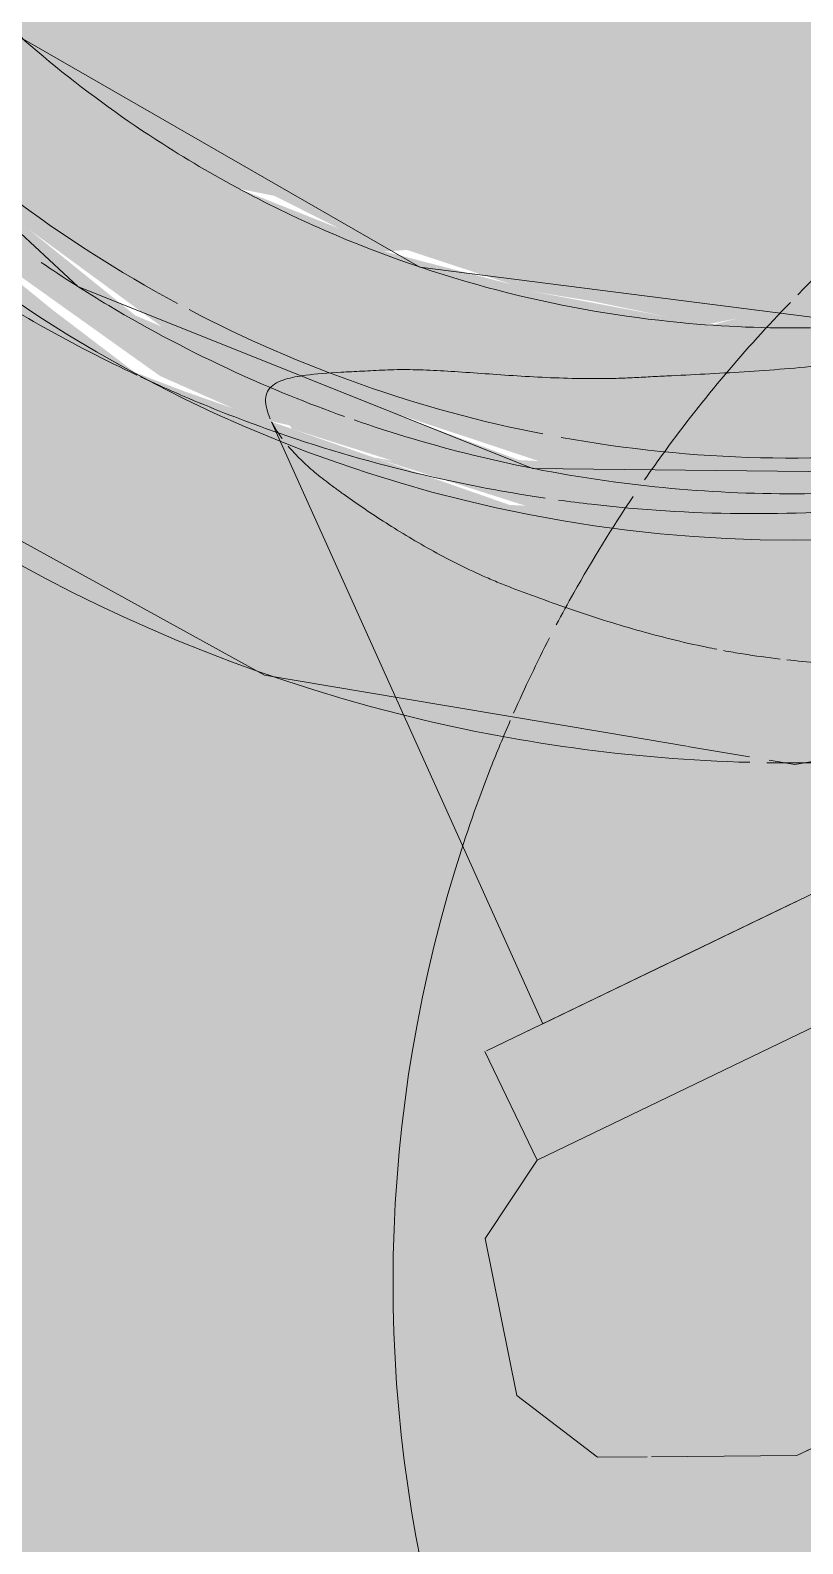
# Model space of a CAD drawing. Header units: metres. Extents: x 1.1 to 88.1, y -3.7 to 23.8.
# Drawn here: x 36.02516 to 36.04195, y 13.18844 to 13.22135 of the extents above; entities that cross this region are included whole.
import ezdxf

# ---------------------------------------------------------------- set-up
doc = ezdxf.new("R2010")
doc.units = ezdxf.units.M
doc.layers.add('1095_ARQ_BASE_dwg', color=7, linetype='Continuous', lineweight=5, true_color=0x767676)
doc.layers.add('A-FLOR', color=7, linetype='Continuous', lineweight=9, true_color=0x007f00)
doc.layers.add('LAYOUT-WC_COZINHA', color=7, linetype='Continuous', lineweight=5)
doc.layers.add('P-SANR-FIXT', color=7, linetype='Continuous', lineweight=5)

# ---------------------------------------------------------------- blocks, each defined once
blk = doc.blocks.new('1095_ARQ_BASE_dwg_A$C331B23C5-4006145-TÉRREO')
at = {"layer": 'LAYOUT-WC_COZINHA', "color": 254, "true_color": 0xcecece}
blk.add_arc((0.1988713163498231, 0.4000000485780205), 0.03065085100652081, 47.15234146558753, 114.4798233775764, dxfattribs=at)
at = {"layer": 'LAYOUT-WC_COZINHA', "color": 254, "true_color": 0xe6e6e6}
for radius, start, end in [(0.03065085100652046, 42.82229563136121, 47.1523414655886), (0.03065085100652072, 40.72577954926776, 42.82229563135736), (0.03065085100652084, 30.32869110153537, 34.93400412706113)]:
    blk.add_arc((0.1988713163498231, 0.4000000485780205), radius, start, end, dxfattribs=at)
at = {"layer": 'LAYOUT-WC_COZINHA', "color": 7, "true_color": 0xf2f2f2}
for radius, start, end in [(0.03065085100652036, 36.99688645078909, 40.39310996409429), (0.03065085100652037, 34.93400412706077, 36.41476957117855)]:
    blk.add_arc((0.1988713163498231, 0.4000000485780205), radius, start, end, dxfattribs=at)
at = {"layer": 'LAYOUT-WC_COZINHA', "color": 7, "true_color": 0xeeeeee}
blk.add_arc((0.1988713163498231, 0.4000000485780205), 0.03065085100652048, 28.07287635614546, 29.5060423928199, dxfattribs=at)
at = {"layer": 'LAYOUT-WC_COZINHA', "color": 254, "true_color": 0xe9e9e9}
for radius, start, end in [(0.0306508510065208, 20.16343952452215, 28.07287635614684), (0.03065085100652085, 13.82483692175988, 19.7294281677463)]:
    blk.add_arc((0.1988713163498231, 0.4000000485780205), radius, start, end, dxfattribs=at)
blk = doc.blocks.new('1095_ARQ_BASE_dwg-4006143-TÉRREO')
at = {"rotation": 205.7481327013867}
blk.add_blockref('1095_ARQ_BASE_dwg_A$C331B23C5-4006145-TÉRREO', (25.61855519253936, 25.56777039033227), dxfattribs=at)
blk = doc.blocks.new('USO_ESG_Cuba lavatório retângular - Uso geral-V17-TÉRREO')
at = {"layer": 'P-SANR-FIXT', "true_color": 0xf3f3f3, "transparency": 33554560}
h = blk.add_hatch(color=7, dxfattribs=at)
h.paths.add_polyline_path([(0.1869294648992958, -0.1449999999999638), (-0.1858498807490468, -0.1449999999999645), (-0.1858498807490473, -0.3576249999998923), (0.1869294648992942, -0.3576249999998917), (0.1869294648992931, -0.155004864629428)])
h.paths.add_polyline_path([(0.00927050983124101, -0.2214683045111077), (0.01763355756876456, -0.2257294901687157), (0.02427050983123543, -0.2323664424311898), (0.02533763338720663, -0.2344607903328069), (0.02882455396941386, -0.2401222811268648), (0.03077416322397839, -0.2503733809114127), (0.02875675427850976, -0.2602082421174107), (0.02313259905113772, -0.2689772181100238), (0.02216480677844325, -0.2697392606215328), (0.01763355756876565, -0.2742705098312082), (0.00927050983124101, -0.2785316954888161), (-7.580069905088749e-15, -0.2799999999999681), (-0.00927050983125617, -0.2785316954888162), (-0.0176335575687808, -0.2742705098312083), (-0.02427050983125817, -0.2676335575687428), (-0.02473141780717532, -0.2667289747331269), (-0.02908478655405304, -0.2596494302822089), (-0.03101667766111895, -0.2495096537525582), (-0.02896880295336283, -0.2398006921694953), (-0.02329843698090218, -0.2310628503781083), (-0.02107343893350811, -0.2291693715334463), (-0.01763355756878189, -0.2257294901687157), (-0.009270509831259419, -0.2214683045111164), (0.0004140862747577302, -0.2200655848228372), (0.008118853213330772, -0.2212859000222364)])
h = blk.add_hatch(color=7, dxfattribs=at)
h.paths.add_polyline_path([(0.00927050983124101, -0.2214683045111077), (-7.580069905088749e-15, -0.2199999999999644), (-0.009270509831259419, -0.2214683045111164), (-0.01763355756878189, -0.2257294901687157), (-0.02118466547149954, -0.2293999872199991), (-0.01512085696507603, -0.2246297063650269), (-0.005298960460621626, -0.2211704951486422), (0.005115685665195741, -0.2211492372004246), (0.01495262399926253, -0.2245818452255856), (0.02044823022502541, -0.2285441628249689), (0.01728290978872724, -0.2255508262009832), (0.0121176481846548, -0.2229189939604069)])
h.paths.add_polyline_path([(-0.02391126502497231, -0.2320071976248985), (-0.02427050983125276, -0.2323664424311725), (-0.02417445770170956, -0.2324127686199894)])
h.paths.add_polyline_path([(0.02216480677844325, -0.2697392606215328), (0.01495262399926361, -0.2754181547743382), (0.005115685665196825, -0.2788507627994992), (-0.005298960460621626, -0.2788295048512904), (-0.01512085696507603, -0.2753702936349058), (-0.0217443388065737, -0.2701597285934207), (-0.01728290978874673, -0.2744491737989493), (-0.00927050983125617, -0.2785316954888162), (-7.580069905088749e-15, -0.2799999999999681), (0.00927050983123776, -0.2785316954888161), (0.01763355756876565, -0.2742705098312082)])
h = blk.add_hatch(color=7, dxfattribs=at)
h.paths.add_polyline_path([(0.01495262399926686, -0.2245818452255856), (0.009409097057839572, -0.2226474267692946), (0.01762666319393875, -0.227119398040557), (0.0237314682776113, -0.2334840843197327), (0.02772273668196717, -0.2419356767911784), (0.02899999999998691, -0.2499999999999576), (0.02999999999999101, -0.2499999999999576), (0.02811968052617474, -0.2399208652745502), (0.02387071056605984, -0.2321736182186643), (0.02273516659599116, -0.2308310991959401), (0.02216480677844866, -0.2302607393783997), (0.01698023363605951, -0.2261783910790542)])
h.paths.add_polyline_path([(0.008961492836859018, -0.2224193610274059), (0.005115685665314857, -0.221149237200468), (0.0009953469321176869, -0.2211576474667354), (0.008822435325684629, -0.2223973364813192)])
h.paths.add_polyline_path([(-1.191153842228232e-14, -0.2209999999999642), (-0.005298960460621626, -0.2211704951486422), (-0.00770968530063195, -0.2222210941913833), (-0.0005221924433042177, -0.2210827071578389)])
h.paths.add_polyline_path([(-0.00896149283688609, -0.2224193610274059), (-0.01512085696507603, -0.2246297063650269), (-0.02332971365538528, -0.231425646255318), (-0.02463552024805589, -0.2331232503782252), (-0.02489539366377274, -0.2335928460055951), (-0.02862534557812229, -0.2413207735616209), (-0.03000000000000834, -0.2499999999999664), (-0.02900000000001398, -0.2499999999999577), (-0.02734819719539333, -0.2405823144892751), (-0.02332819057994866, -0.2328209254265475), (-0.01651591568025193, -0.226268531722342), (-0.009032939408838758, -0.2224557648740936)])
h = blk.add_hatch(color=7, dxfattribs=at)
h.paths.add_polyline_path([(0.02533763338720663, -0.2344607903328069), (0.028640988954342, -0.2414195419520359), (0.02999999999999101, -0.2499999999999576), (0.03085075423782947, -0.2499999999999576), (0.02875675427850867, -0.2397917578825131), (0.02594467666482266, -0.2354072698862152)])
h.paths.add_polyline_path([(-0.02174433880658777, -0.2298402714065119), (-0.02329843698090218, -0.2310628503781083), (-0.02307478547429013, -0.2311707180742164), (-0.02187504778907527, -0.2299709803890069)])
h.paths.add_polyline_path([(-0.02473141780717749, -0.233271025266797), (-0.02896880295336283, -0.2398006921694953), (-0.03112010454869206, -0.2499999999999577), (-0.02996888486501438, -0.2498035467692601), (-0.0282380327186295, -0.240153144530778), (-0.02489539366377274, -0.2335928460055951)])
at = {"layer": 'P-SANR-FIXT', "color": 8, "true_color": 0x808080, "flags": 128}
blk.add_lwpolyline([(-0.02741171125617822, -0.2414967868351559), (-0.02704463938927205, -0.2395315960955959), (-0.02144224273760168, -0.2304748821672275), (-0.01294830699247745, -0.2240511783305842), (-0.002708260249501814, -0.2211267368241299), (0.007897002039367414, -0.2220959257671571), (0.017437334208876, -0.2268280476504685), (0.02462619903573517, -0.2346849642164041), (0.02849416044281466, -0.2446071509701631), (0.02899999999998691, -0.2499999999999576)], dxfattribs=at)
at = {"layer": 'P-SANR-FIXT', "color": 8, "true_color": 0x808080}
for centre, radius, start, end in [((3.790034952544374e-15, -0.2500000000000009), 0.03000000000000018, 5.915831707522141e-13, 180.0000000000006), ((-1.624300693947589e-15, -0.2500000000000009), 0.02900000000000007, 50.419790737661, 56.55018921007523), ((-1.624300693947589e-15, -0.2500000000000009), 0.02899999999999986, 33.44981078993756, 39.58020926233672)]:
    blk.add_arc(centre, radius, start, end, dxfattribs=at)
at = {"layer": 'P-SANR-FIXT'}
blk.add_arc((3.790034952544374e-15, -0.2500000000000009), 0.03000000000000186, 5.088887490341627e-14, 180, dxfattribs=at)
at = {"layer": 'P-SANR-FIXT', "color": 9, "true_color": 0xb9b9b9}
for radius, start, end in [(0.02900000000000019, 56.55018921007498, 68.01281325417983), (0.02900000000000004, 45.09191160324676, 50.41979073765805), (0.02900000000000002, 39.5802092623348, 44.65239211006684), (0.02900000000000033, 29.99999999999292, 33.44981078993639)]:
    blk.add_arc((-1.624300693947589e-15, -0.2500000000000009), radius, start, end, dxfattribs=at)
at = {"layer": 'P-SANR-FIXT', "color": 8, "true_color": 0x808080}
for points, knots in [([(-0.008769624858522597, -0.2219857255343547), (-0.00845859232212454, -0.2218934206771798), (-0.007304503660765834, -0.22156994839781), (-0.005096085679068989, -0.2210864953756798), (-0.002084009963320986, -0.2207388637571516), (0.001236327136799575, -0.2206972576139234), (0.004496081532289011, -0.22099105559371), (0.008708659177706485, -0.2218496013203615), (0.01291429036232858, -0.2234169470189333), (0.01591682340999941, -0.2251058476875218), (0.01703172218814733, -0.2258308752217509), (0.01723338520683666, -0.2259653123214019)], [0.4063898920121103, 0.4063898920121103, 0.4063898920121103, 0.4063898920121103, 0.4166666666666666, 0.4444444444444444, 0.4791666666666666, 0.5138888888888888, 0.548611111111111, 0.5833333333333333, 0.6527777777777777, 0.6875, 0.6952136066863849, 0.6952136066863849, 0.6952136066863849, 0.6952136066863849]), ([(0.01747440531824056, -0.2261275686024473), (0.01809745052267176, -0.2265511122089927), (0.01959921910177272, -0.227650358720486), (0.02118662956422535, -0.2290344124704762), (0.02212330504623936, -0.2299633973670674), (0.02229076910271278, -0.2301334464428214)], [0.6982928301590515, 0.6982928301590515, 0.6982928301590515, 0.6982928301590515, 0.7222222222222222, 0.7569444444444444, 0.7646319583758338, 0.7646319583758338, 0.7646319583758338, 0.7646319583758338]), ([(0.02358029280601656, -0.2315270042688752), (0.02371532980140219, -0.2316822227195018), (0.02393986278676018, -0.2319454444923038), (0.02416132119957304, -0.2322136081508916), (0.02425028146253297, -0.2323227568045723)], [0.785047217368162, 0.785047217368162, 0.785047217368162, 0.785047217368162, 0.7916666666666667, 0.7961562555454639, 0.7961562555454639, 0.7961562555454639, 0.7961562555454639])]:
    blk.add_open_spline(points, degree=3, knots=knots, dxfattribs=at)
at = {"layer": 'P-SANR-FIXT'}
blk.add_open_spline([(0.02229076910271278, -0.2301334464428214), (0.02273549312081943, -0.2305850353380179), (0.02316382081415963, -0.2310482899941333), (0.02358029280601656, -0.2315270042688752)], degree=3, dxfattribs=at)
at = {"layer": 'P-SANR-FIXT', "color": 8, "true_color": 0x808080}
blk.add_open_spline([(0.0243068930175059, -0.2323924100158968), (0.02478577343540891, -0.2329832601944174), (0.02524870498292155, -0.2335964304314632), (0.02568980461685178, -0.2342266188436307)], degree=3, dxfattribs=at)
at = {"layer": 'P-SANR-FIXT'}
blk.add_open_spline([(0.02568980461685178, -0.2342266188436307), (0.02641379379743834, -0.2352609647306889), (0.02824044864684448, -0.2382273095218232), (0.03018213067481798, -0.2433561780177164), (0.0307808372812039, -0.2477233593375251), (0.03085075423783921, -0.2500000000000009)], degree=3, knots=[0.8213405539129155, 0.8213405539129155, 0.8213405539129155, 0.8213405539129155, 0.8611111111111112, 0.9305555555555556, 1, 1, 1, 1], dxfattribs=at)
blk = doc.blocks.new('USO_ESG_Sifão de Uso Geral - Sifão para lavatório-V18-TÉRREO')
at = {"layer": 'P-SANR-FIXT', "color": 9, "true_color": 0xbcbcbc}
for p, q in [((0.02070789383828748, -0.2049999987482774), (0.02158898019790325, -0.204999998748273)), ((0.02158898019790325, -0.204999998748273), (0.02444373512566279, -0.2063492031313273)), ((0.01622950370403464, -0.2158568159528281), (0.01934528742794644, -0.2158568159528281)), ((0.01947320079322333, -0.2158568159528281), (0.02248571543990151, -0.2158568159528281)), ((0.02384331287709949, -0.2158568159528281), (0.02271132290724617, -0.2158568159528281)), ((0.01702859580641673, -0.2199210224059474), (0.01591329544834261, -0.2191314698534692)), ((0.0221841680324449, -0.2235707972679816), (0.01850241657216586, -0.2209643816580664))]:
    blk.add_line(p, q, dxfattribs=at)
at = {"layer": 'P-SANR-FIXT', "color": 254, "true_color": 0xdddddd}
for p, q in [((0.02386904530084295, -0.2132404111362334), (0, -0.2132404111362335)), ((0.01622950370403409, -0.2158568159528281), (0.0193452874279459, -0.2158568159528281)), ((0.01931940518979337, -0.2158568159528281), (0.01638456263179507, -0.2158568159528281)), ((0.01947320079322279, -0.2158568159528281), (0.02248571543990151, -0.2158568159528281)), ((0.02255217885148756, -0.2158568159528281), (0.0195173800926086, -0.2158568159528281)), ((0.01850241657216586, -0.2209643816580664), (0.01704921661782066, -0.2199356204594392))]:
    blk.add_line(p, q, dxfattribs=at)
at = {"layer": 'P-SANR-FIXT', "color": 8, "true_color": 0x797979}
for p, q in [((0.02386904530084295, -0.2132404111362334), (0, -0.2132404111362335)), ((0.02388009809943119, -0.2158568159527935), (0.02388009809943335, -0.2132404111362074)), ((0.02384331287709949, -0.2158568159528281), (0, -0.2158568159528282)), ((0.02210888021501189, -0.2302048128149597), (0.02248571543988419, -0.2158568159527935))]:
    blk.add_line(p, q, dxfattribs=at)
at = {"layer": 'P-SANR-FIXT', "color": 8, "true_color": 0x797979, "flags": 128}
for points in [[(0.02158898019790325, -0.204999998748273), (0.01964125447457263, -0.204999998748273), (0.01414951914746292, -0.204999998748273), (0.006104686623203128, -0.2049999987482774), (-1.51601398101775e-14, -0.2049999987482774)], [(0.02453221962518969, -0.2063910223689198), (0.02550870998001121, -0.2068525278571568), (0.02650502393947124, -0.2088205461131497)], [(0.02650502393947124, -0.2088205461131497), (0.02564098150276688, -0.2121971043675914), (0.02388009809943335, -0.2132404111362074)], [(0.02931440766899395, -0.2318838263417823), (0.02464077150995186, -0.2253098960964079), (0.0221841680324449, -0.2235707972679816)]]:
    blk.add_lwpolyline(points, dxfattribs=at)
at = {"layer": 'P-SANR-FIXT', "color": 9, "true_color": 0xbcbcbc, "flags": 128}
blk.add_lwpolyline([(0.01556306590850881, -0.2188835324928127), (0.01509889698242959, -0.2185549342298323), (0.01073452843909238, -0.2173033189328713)], dxfattribs=at)
at = {"layer": 'P-SANR-FIXT', "color": 8, "true_color": 0x808080, "flags": 128}
blk.add_lwpolyline([(0.02539312562273666, -0.2497997626111574), (0.02336399490171595, -0.2400513987848895), (0.01774257245707291, -0.2318326653988285), (0.009393170638120271, -0.2264072199758317), (-6.497202775790357e-15, -0.2246060849039385)], dxfattribs=at)
at = {"layer": 'P-SANR-FIXT', "color": 9, "true_color": 0xbcbcbc}
for radius, start, end in [(0.0348496856512956, 63.35382992285229, 80.29864245594428), (0.03484968565129554, 50.10107373413887, 62.74183432252667)]:
    blk.add_arc((0, -0.2500000000000009), radius, start, end, dxfattribs=at)
at = {"layer": 'P-SANR-FIXT', "color": 8, "true_color": 0x797979}
blk.add_arc((0, -0.2500000000000009), 0.03484968565129584, 278.1023134148327, 50.10107373414406, dxfattribs=at)
at = {"layer": 'P-SANR-FIXT', "color": 9, "true_color": 0xbfbfbf}
for radius, start, end in [(0.02822349525623135, 54.00000000000244, 71.70962036511764), (0.02822349525623132, 36.58079880720431, 53.18100697700292), (0.02539391509603826, 50.22166412330083, 58.77290166555935), (0.02539391509603873, 31.65490731034147, 41.27417510343275), (0.02822349525623114, 18.29037963485104, 35.99999999998981), (0.02539391509603865, 18.86421133223237, 25.16610270141951)]:
    blk.add_arc((0, -0.2500000000000009), radius, start, end, dxfattribs=at)
at = {"layer": 'P-SANR-FIXT', "color": 8, "true_color": 0x808080}
for radius, start, end in [(0.02539391509603829, 58.77290166555609, 65.16070458446967), (0.0253939150960385, 41.27417510343226, 50.22166412330382), (0.02539391509603841, 25.16610270142247, 31.65490731033848)]:
    blk.add_arc((0, -0.2500000000000009), radius, start, end, dxfattribs=at)
at = {"layer": 'P-SANR-FIXT', "color": 9, "true_color": 0xbcbcbc}
for points, knots in [([(0.01426715163393157, -0.2206786986080964), (0.01407471210894722, -0.2205583602161606), (0.01363979605653593, -0.2202939313041365), (0.01269535237455703, -0.2197384640943969), (0.01138879504234316, -0.2190376030863674), (0.009712557209786532, -0.2182785435380329), (0.007930673662155923, -0.2176600569157749), (0.006053097951000773, -0.2171890573318709), (0.003541818474556438, -0.2167232180422744), (0.001593867752003791, -0.2165381754526645), (0.0003098530588348694, -0.2164841128128036)], [0.7802781044217544, 0.7802781044217544, 0.7802781044217544, 0.7802781044217544, 0.7916666666666667, 0.8055555555555556, 0.8333333333333333, 0.861111111111111, 0.8888888888888888, 0.9166666666666666, 0.9444444444444444, 0.9958683818286995, 0.9958683818286995, 0.9958683818286995, 0.9958683818286995]), ([(0.01542277508906017, -0.2214581018640055), (0.01530849844542669, -0.2213741278468385), (0.01497414584834854, -0.2211346322099734), (0.01462617175052215, -0.2209056206891531), (0.01439338814773236, -0.2207581454610419)], [0.7565262122519647, 0.7565262122519647, 0.7565262122519647, 0.7565262122519647, 0.7638888888888888, 0.7777777777777778, 0.7777777777777778, 0.7777777777777778, 0.7777777777777778]), ([(0.02201397839674805, -0.2295729698565972), (0.02198967799877909, -0.2294778938665424), (0.02192547344733281, -0.2292607182798168), (0.0218153296552226, -0.2289713205951403), (0.02170129298084118, -0.2287167095538027), (0.02160641254581377, -0.2285259821496742), (0.02150276782851784, -0.228329429064013), (0.02135353969188755, -0.2280514550802002), (0.02106371957302632, -0.2275329907415805), (0.02057038984942949, -0.2267186032267742), (0.0199726255251026, -0.2258619850975278), (0.01949672719469133, -0.2252695181582218), (0.01920779990655859, -0.2249366726685891), (0.01898206940410193, -0.2246923625781838), (0.01874851688713109, -0.2244485479776039), (0.01842858643223058, -0.2241172337757324), (0.01784499528796428, -0.2235285963479845), (0.01694322169826643, -0.2226737371236799), (0.01608608817392294, -0.2219580019406304), (0.01560069747689858, -0.2215903557282032), (0.01553885046552039, -0.2215441305684985)], [0.5163826503769106, 0.5163826503769106, 0.5163826503769106, 0.5163826503769106, 0.5277777777777778, 0.5416666666666667, 0.5486111111111112, 0.5555555555555556, 0.5625, 0.5694444444444444, 0.5833333333333334, 0.6111111111111112, 0.6388888888888888, 0.6527777777777777, 0.6597222222222221, 0.6666666666666666, 0.6736111111111112, 0.6805555555555556, 0.6944444444444444, 0.7222222222222222, 0.75, 0.7540217831843967, 0.7540217831843967, 0.7540217831843967, 0.7540217831843967])]:
    blk.add_open_spline(points, degree=3, knots=knots, dxfattribs=at)
at = {"layer": 'P-SANR-FIXT', "color": 8, "true_color": 0x808080}
blk.add_open_spline([(0, -0.2242758894700967), (0.001377101227162777, -0.2243226451089176), (0.003425110654776884, -0.2244806990385373), (0.00572295209463865, -0.2248179702534964), (0.007001875168756266, -0.2250555019216153), (0.007942767972929272, -0.2252529548815819), (0.00886104520326143, -0.2254823874086934), (0.01005179180697956, -0.2258378079699724), (0.01147870816019793, -0.2263482188920652), (0.01282304289705081, -0.226898881456078), (0.01372048118429167, -0.2272783077776548), (0.01422060100285125, -0.2274903521867066), (0.01458961342713447, -0.2276441162076518), (0.01495122087901203, -0.2277996019522391), (0.01542190816395152, -0.2280178986930011), (0.01621692685179418, -0.2284170223840154), (0.01727171986926951, -0.2290111462520754), (0.01822114325250156, -0.229561053917091), (0.01883010481430386, -0.2298828187140895), (0.01916194805615296, -0.2300436288305019), (0.01940264114877768, -0.2301494199999937), (0.01963520559252183, -0.2302466596218556), (0.01993395719871454, -0.230373997890956), (0.0204251809617693, -0.2305811392988111), (0.02097224536519003, -0.2307966178949697), (0.02130568363529471, -0.2308855566082413), (0.02143249050767305, -0.2309053096585421)], degree=3, knots=[0, 0, 0, 0, 0.05555555555555555, 0.08333333333333333, 0.09722222222222221, 0.1111111111111111, 0.125, 0.1388888888888889, 0.1666666666666667, 0.1944444444444444, 0.2083333333333333, 0.2152777777777778, 0.2222222222222222, 0.2291666666666667, 0.2361111111111111, 0.25, 0.2777777777777778, 0.3055555555555556, 0.3194444444444444, 0.3263888888888888, 0.3333333333333333, 0.3402777777777778, 0.3472222222222222, 0.361111111111111, 0.3888888888888888, 0.4102941637188134, 0.4102941637188134, 0.4102941637188134, 0.4102941637188134], dxfattribs=at)
at = {"layer": 'P-SANR-FIXT', "color": 8, "true_color": 0x797979}
blk.add_open_spline([(0.02210712356152033, -0.2301942694151102), (0.0221056290026765, -0.230121280726463), (0.0220955208203329, -0.2299872528662272), (0.02207243162392254, -0.2298425790003233), (0.02206035702401158, -0.229779622539064)], degree=3, knots=[0.4892200673371236, 0.4892200673371236, 0.4892200673371236, 0.4892200673371236, 0.5, 0.5079288373776307, 0.5079288373776307, 0.5079288373776307, 0.5079288373776307], dxfattribs=at)
at = {"layer": 'P-SANR-FIXT', "color": 9, "true_color": 0xb9b9b9}
blk.add_open_spline([(0.02143249050767305, -0.2309053096585421), (0.02147024181778064, -0.2309111902824747), (0.02166385422493101, -0.2309337018133145), (0.02192951781374763, -0.2308815745860059), (0.02207832756446489, -0.2306017025037), (0.02210474214946608, -0.2303594888438925), (0.02210692901527463, -0.2302764305296723)], degree=3, knots=[0.4102941637188134, 0.4102941637188134, 0.4102941637188134, 0.4102941637188134, 0.4166666666666666, 0.4444444444444444, 0.4722222222222222, 0.4850809550573981, 0.4850809550573981, 0.4850809550573981, 0.4850809550573981], dxfattribs=at)

msp = doc.modelspace()

# ---------------------------------------------------------------- hatches: boundary and pattern name
at = {"layer": 'A-FLOR', "true_color": 0x464646}
h = msp.add_hatch(color=49, dxfattribs=at)
h.paths.add_polyline_path([(35.95640017940524, 12.982056820301), (35.96553386908902, 12.98279563461369), (35.97389722288555, 12.98574404144079), (36.07780492791148, 13.0360481457151), (35.98882767557263, 13.06715123993177), (35.98850773424477, 13.06592424299721), (35.97435112971133, 13.0708782974), (35.9728722947903, 13.07277296593848), (35.97134334761612, 13.07303005115642), (35.97117659869728, 13.07289211370913), (35.97047014913964, 13.07233821404946), (35.96941645174642, 13.07059988831907), (35.9559086448954, 13.06408503837853), (35.95516029988034, 13.06516741165009), (35.90925956996143, 13.04302937170907), (35.93059841225694, 12.99911634617686), (35.93456726696273, 12.99306240644813), (35.94171338067567, 12.98704305914769), (35.94823556805198, 12.9837553395076), (35.95524202940625, 12.98229775522519)])
h.paths.add_polyline_path([(35.95524040330535, 13.00381200708835), (35.95130719906711, 13.0071122400303), (35.95229492964469, 13.00644111531336)])
h.paths.add_polyline_path([(36.14567306952529, 13.06859197350046), (36.28535459774672, 13.13612021063499), (36.29140853747543, 13.14008906534078), (36.29742788477589, 13.14723517905373), (36.30071560441597, 13.15375736643003), (36.30241412362256, 13.16192197778329), (36.30161727889995, 13.17123166950879), (36.29872690248278, 13.17941902126362), (36.17921568449689, 13.4268813995872), (36.1752468297911, 13.43293533931593), (36.16810071607815, 13.43895468661637), (36.16157852870185, 13.44224240625646), (36.15304321239335, 13.4439198874306), (36.14428022766481, 13.44320211115037), (36.13591687386827, 13.44025370432326), (35.82445949900711, 13.28987753512906), (35.81827111186139, 13.28575805470092), (35.81238621197794, 13.27876256671032), (35.80909849233786, 13.27224037933403), (35.80739997313127, 13.26407576798076), (35.80787248647725, 13.2557497498939), (35.81108719427106, 13.24657872450045), (35.89203638899654, 13.07913187942922), (35.93783898679571, 13.10122258999682), (35.93740252742933, 13.10245538651784), (35.95133298329751, 13.10891623396018), (35.95375686802793, 13.10889982500196), (35.95497461119565, 13.10926815389867), (35.95910426111265, 13.11058794891), (35.96361436866052, 13.11188699598474), (35.96957852926739, 13.11301198560398), (35.97918502770728, 13.11201083850775), (35.98631243901677, 13.11057264778827), (35.98849036856625, 13.11105864360524), (36.00256867685828, 13.10613198869916), (36.00222661448046, 13.10487655525244), (36.10285856791381, 13.06965904401265), (36.04411338982869, 13.19146054769178), (36.04079972272577, 13.19016661664476), (36.03906025165492, 13.19008319271557), (36.03690729835152, 13.19072377508708), (36.03548507951714, 13.19222672636415), (36.03498891395305, 13.19375065203501), (36.03556936420117, 13.1956974888182), (36.03609921684522, 13.1969584285182), (36.03530753248417, 13.19926704924911), (36.03630242428806, 13.19974688812162), (36.03326153990094, 13.20673726625443), (36.03023255721622, 13.20736739854657), (36.02173191463354, 13.21179881969269), (36.01532160189025, 13.21752061791597), (36.01033370090688, 13.22512897200414), (36.00748494546797, 13.23376904148304), (36.0069694735489, 13.24285201989607), (36.00900992117371, 13.25213089510516), (36.01291749113874, 13.25988274328197), (36.01897563307827, 13.26666987260045), (36.02658398716666, 13.27165777358406), (36.03522405664556, 13.27450652902296), (36.04432152914026, 13.27501898567591), (36.05321393243724, 13.27316906078186), (36.06185349347176, 13.26861364204266), (36.06812488776321, 13.26301584141246), (36.07311278874658, 13.25540748732428), (36.07596154418548, 13.24676741784537), (36.07647701610456, 13.23768443943234), (36.07462407594437, 13.2287775420537), (36.07338870784078, 13.22571894775144), (36.07701195706377, 13.2193812003463), (36.07814856492468, 13.21971502422255), (36.07920129523035, 13.21753230662124), (36.0814344316303, 13.21702457209077), (36.08261131035618, 13.21638897458841), (36.08347672017401, 13.21412804367677), (36.0832168637, 13.21238074668429), (36.08231721058919, 13.2105035245152), (36.07976569446203, 13.20865574579333), (36.07843053217864, 13.20801179359454), (36.14564013058678, 13.06866026867584)])
h.paths.add_polyline_path([(35.82915515991861, 13.26523554408065), (35.83245539286056, 13.26916874831889), (35.83178426814361, 13.26818101774131), (35.83139241950821, 13.26774201723779)])
h = msp.add_hatch(color=49, dxfattribs=at)
h.paths.add_polyline_path([(36.14292589671251, 13.06726700499644), (36.14559905771059, 13.06874542865396), (36.10431169516232, 13.15388040816113), (36.10174831299967, 13.15264408235976), (36.14289230565388, 13.06733665226933)])
h.paths.add_polyline_path([(36.10693238992199, 13.06823335497982), (36.07292551627532, 13.13874277346505), (36.07017834346252, 13.13741780496102), (36.10311045348547, 13.06957089325488), (36.10626751019131, 13.06846603862145)])
h.paths.add_polyline_path([(36.03968812249972, 13.18995988357179), (36.04277822754531, 13.190816595493), (36.08140865722719, 13.20971481953947), (36.08284832828737, 13.21132761117802), (36.08346002849289, 13.21307562014417), (36.08331720223508, 13.21501861512082), (36.08215504056026, 13.21666225909636), (36.08105693729933, 13.2172143714337), (36.07920129523035, 13.21753230662124), (36.07783090114228, 13.21977617917891), (36.07675666720727, 13.2193812003463), (36.07308229249376, 13.22571894775144), (36.06985124659116, 13.21987741232513), (36.06433887237734, 13.21378006024624), (36.05626020073295, 13.20868009817497), (36.0482224330079, 13.20602993030545), (36.03829493754802, 13.20569014689894), (36.03339044980189, 13.20644092846647), (36.03609921684522, 13.19964888064998), (36.03504648653956, 13.1991411461195), (36.03609921684522, 13.19663595528884), (36.03530753248417, 13.19523373669744), (36.03492752131933, 13.19346488562609), (36.03609921684522, 13.19137345477599), (36.03782260718247, 13.19032625684486), (36.03929728167125, 13.19003664179096)])
h.paths.add_polyline_path([(36.03326153990094, 13.20673726625443), (36.03031323386054, 13.21286471946198), (36.02852024245784, 13.21349360908261), (36.02743074019861, 13.21391197404023), (36.02469386693106, 13.21585359659503), (36.02005164987357, 13.21884940117481), (36.01378609091082, 13.22745889406151), (36.01138705701519, 13.23697052852138), (36.01291749113874, 13.24787313718083), (36.01379680973888, 13.25017328713777), (36.01536698920275, 13.25456073429233), (36.02167004894375, 13.2624194945808), (36.02912518364089, 13.26742033049996), (36.03767868570537, 13.26999433841584), (36.04735161153664, 13.26968830840488), (36.05601574945484, 13.26662448528818), (36.05893345008962, 13.26474287400508), (36.06372840668944, 13.26159448496282), (36.06992028009715, 13.25311024198309), (36.07224654631222, 13.24366609534664), (36.07093503481342, 13.2333325157625), (36.07026025686446, 13.23160599385259), (36.07323145648332, 13.22601485968927), (36.07462407594437, 13.2287775420537), (36.07643671454928, 13.23839458123258), (36.07596154418548, 13.24676741784537), (36.07258952427782, 13.2562056550051), (36.06812488776321, 13.26301584141246), (36.06133775844449, 13.26907398335219), (36.05321393243724, 13.27316906078186), (36.04360597485851, 13.27498221478047), (36.03520700628233, 13.27450090727246), (36.02597500912427, 13.27125853846155), (36.01897563307848, 13.26666987260068), (36.01264342073086, 13.25933904164368), (36.00882241370908, 13.25175891727472), (36.00700925971047, 13.24215095969599), (36.00748494546797, 13.23376904148304), (36.01033370090688, 13.22512897200414), (36.01532160189025, 13.21752061791597), (36.02210873120897, 13.21146247597623), (36.03032246321153, 13.20734869501577), (36.0328722924493, 13.20681824307551)])
h.paths.add_polyline_path([(36.04146206832183, 13.20767701204224), (36.04910944616947, 13.20786923177963), (36.05686250248679, 13.21046354273578), (36.06320226451643, 13.21498649656101), (36.06782225078354, 13.22116867491109), (36.06993856044322, 13.22654112677149), (36.07034364581923, 13.23081550974916), (36.07006634706855, 13.231556198764), (36.06782225078354, 13.22563744743233), (36.06177644070969, 13.21811696474761), (36.05406626182258, 13.21303937830465), (36.04532068480853, 13.21055189166569), (36.03558361499866, 13.21102671069172), (36.03085180310558, 13.21267930639973), (36.03159737783042, 13.21153709169671), (36.03638397635372, 13.20902528824564), (36.04137527612186, 13.20770005610261)])
h = msp.add_hatch(color=49, dxfattribs=at)
h.paths.add_polyline_path([(34.3360000502536, 12.25394545074648), (34.33920427284188, 12.25436364350862), (34.35087669156791, 12.25825850994176), (34.36234311956848, 12.26609756116267), (34.36259120830412, 12.26677043457658), (34.35873539271809, 12.26459604168628), (34.34960512268313, 12.25883689919381), (34.33686712579778, 12.25436364350862)])
h.paths.add_polyline_path([(34.33060070565888, 12.25411691373831), (34.33153798417752, 12.25468526232519), (34.33037204896178, 12.25459092481982)])
h.paths.add_polyline_path([(34.36522689666437, 12.27081721460146), (34.36638140571095, 12.27151731545264), (34.3661072576725, 12.27180351107136), (34.36532494512956, 12.27092706141907)])
h.paths.add_polyline_path([(36.07292551627532, 13.13874277346505), (36.10174831299967, 13.15264408235976), (36.07551083718159, 13.2066036171979), (36.04696485828617, 13.19256927093512), (36.07258952427782, 13.13943941499124)])
h.paths.add_polyline_path([(36.03929728167125, 13.21087812487763), (36.04305610070319, 13.21158930304848), (36.03578638811943, 13.21200208500642), (36.03066332158545, 13.21355582939157), (36.03032246321153, 13.21349360908261), (36.03080145271079, 13.21275676223108), (36.03901583357839, 13.21094035999357)])
h.paths.add_polyline_path([(36.0459986475663, 13.21164303005545), (36.05000423593629, 13.2122320194703), (36.05193123443754, 13.21342832518405), (36.04642900562128, 13.2117725378327)])
h.paths.add_polyline_path([(36.03031327304076, 13.21286738920899), (36.03057405538789, 13.21372633207716), (36.03051831735628, 13.21384197030395), (36.02743074019861, 13.2151528161686), (36.02025630244935, 13.2209613960833), (36.01560258529528, 13.22767016847838), (36.01300138106892, 13.23697052852138), (36.01337884489989, 13.24598102115642), (36.01660783133111, 13.25456073429233), (36.02002035581378, 13.25947268693298), (36.0172131803555, 13.25666701913827), (36.01256122318964, 13.24663548106685), (36.01210677866111, 13.24124102162289), (36.01220514009941, 13.23553246720951), (36.01516453161151, 13.2265687863836), (36.020774036372, 13.21897419165286), (36.027996141934, 13.21382385144042), (36.02957267376289, 13.21312604513522), (36.03023255721622, 13.21289557938819)])
h.paths.add_polyline_path([(36.05637963065098, 13.21532294479174), (36.05962219393548, 13.21720836692792), (36.06034223840576, 13.21832414890332), (36.05637214024613, 13.21557018546249)])
h.paths.add_polyline_path([(36.0619537200337, 13.21955213958661), (36.06668216828772, 13.22463613533523), (36.06998297206043, 13.23189531208624), (36.0695697328814, 13.23234269766388), (36.06905931631438, 13.23166833125439), (36.06690866205862, 13.22606777839588), (36.06209849980721, 13.21974252177603)])
h.paths.add_polyline_path([(36.07015374154228, 13.23180643190223), (36.07124429176231, 13.23576919382153), (36.07132231336828, 13.23849930555458), (36.07124134955401, 13.24500399211892), (36.06834970952887, 13.25387000278346), (36.06267245328144, 13.26156226767555), (36.05506779306643, 13.26699341503918), (36.0514489946109, 13.26811558414705), (36.04360597485851, 13.26960872661077), (36.03964075558379, 13.26896353778076), (36.04756571930216, 13.26856733752399), (36.05601574945484, 13.26538364315981), (36.06285077918064, 13.26006435193694), (36.06784390435816, 13.25286629085005), (36.07044729744852, 13.24366609534664), (36.07019809848931, 13.23492896119121), (36.06960794694797, 13.23249567253688), (36.06977392981231, 13.23252115275962), (36.07010650948504, 13.23189531208624)])
h.paths.add_polyline_path([(36.02198381053967, 13.26143508713655), (36.02705107094464, 13.26521664600428), (36.02458225315302, 13.2640321341915), (36.022488819248, 13.26193982461736)])
h.paths.add_polyline_path([(36.03011538703558, 13.26668687139723), (36.03630784227623, 13.26879705026514), (36.0339720888263, 13.26853727479475), (36.0306917242706, 13.26696339170802)])
h = msp.add_hatch(color=49, dxfattribs=at)
h.paths.add_polyline_path([(36.12895205915328, 13.06052738724827), (36.1428518848978, 13.06742046014993), (36.10159394814915, 13.15256963179585), (36.07292551627532, 13.13874277346505), (36.10713244458098, 13.06816334314998), (36.11026769399286, 13.06714100567844), (36.11091782347038, 13.06821195392821), (36.12499516335098, 13.06273338143334), (36.12630159245203, 13.0614548716746), (36.12890279105983, 13.06054455217551)])
h.paths.add_polyline_path([(36.05432130601255, 13.21414757013275), (36.05395528304975, 13.21414757013276), (36.05406626182258, 13.21407081960894)])
h.paths.add_polyline_path([(36.03085180310558, 13.21267930639973), (36.03699253407095, 13.21073388410933), (36.04642900562128, 13.21074109652841), (36.05475572191551, 13.21324685773512), (36.06301728283805, 13.21931902120949), (36.06831482214796, 13.22654112677149), (36.06938244285845, 13.23015773230595), (36.06619852823125, 13.22381924403912), (36.05850687619944, 13.21633489630328), (36.0500072684119, 13.21221987248698), (36.04910944616947, 13.21198892970888), (36.03901583357839, 13.21094035999357), (36.03080145271079, 13.21275676223108)])
h.paths.add_polyline_path([(36.03913945459486, 13.20551445838638), (36.04910944616947, 13.20632239132959), (36.05769219481541, 13.20942261720888), (36.06514055873637, 13.21459739738532), (36.07052899851471, 13.22065371604644), (36.07323145648332, 13.22601485968927), (36.07026025686446, 13.23106516358744), (36.07051216944164, 13.23031097567397), (36.06951517433833, 13.22503731086929), (36.06726862887498, 13.22003104112405), (36.06209849980721, 13.21405626653781), (36.05600351711222, 13.2099822208118), (36.0482224330079, 13.20772046347166), (36.04079972272577, 13.20785287037864), (36.03468600590554, 13.20976448330176), (36.03125460953173, 13.2120596547219), (36.03097129109897, 13.21200208500642), (36.03326153990094, 13.20673726625443), (36.03901583357839, 13.20554017579799)])
h.paths.add_polyline_path([(36.07107677716841, 13.23444932328349), (36.07124429176231, 13.2349289611912), (36.07113765158527, 13.23492896119121)])
h.paths.add_polyline_path([(36.02912518364089, 13.26638888919565), (36.029494317872, 13.26638888919567), (36.03011538703558, 13.26668687139723)])
h.paths.add_polyline_path([(36.01318407984347, 13.24841888187564), (36.01774940126469, 13.25721449541105), (36.02458225315302, 13.2640321341915), (36.03260374158135, 13.26793075632509), (36.0339720888263, 13.26853727479475), (36.04432152914026, 13.26968830840488), (36.05056124310003, 13.26856733752399), (36.04666906602816, 13.26979787447857), (36.03698748237202, 13.26978633439151), (36.02869076773793, 13.2672896015933), (36.02042920681537, 13.26121743811892), (36.01513166750547, 13.25399533255692), (36.01318623278898, 13.24842504631932)])
h = msp.add_hatch(color=49, dxfattribs=at)
h.paths.add_polyline_path([(36.12330584863756, 13.00205765316634), (36.13133568178957, 13.00616276928812), (36.1284748157046, 13.0105179755337), (36.12460373860272, 13.01837286526394), (36.11726594788093, 13.0145807064315), (36.12329313136162, 13.00208402100423)])
h.paths.add_polyline_path([(36.16841166037636, 13.02381230202724), (36.1772820302505, 13.02826061665504), (36.17120964860922, 13.04085101537253), (36.16278979788988, 13.03679009974327), (36.16758947121583, 13.02708149929021), (36.16842679736214, 13.02399990211025)])
h.paths.add_polyline_path([(36.14905022975524, 13.05456889090515), (36.14292589671251, 13.06726700499644), (36.12895196620149, 13.06052734241739), (36.14085971442474, 13.05664592974065), (36.14258696057546, 13.0564959550605), (36.14799967063861, 13.05509927462164), (36.14903870965842, 13.05457470692413)])
h.paths.add_polyline_path([(36.04513074725443, 13.21154396645367), (36.04738310327157, 13.2120596547219), (36.05475572191551, 13.2145356397142), (36.0566946235018, 13.21579388448975), (36.06209849980721, 13.21974252177603), (36.06742425409274, 13.22698672229901), (36.07026546933452, 13.23534546449307), (36.07020990824972, 13.24500399211892), (36.06754256029393, 13.253300706753), (36.06260862635833, 13.26036996395039), (36.0551861697386, 13.26590587845315), (36.04664600999785, 13.26881045417202), (36.03698748237202, 13.26875489308721), (36.02869076773793, 13.26600335461745), (36.02743528446948, 13.26521664600428), (36.02136596165786, 13.2608175700859), (36.01612497885714, 13.25384391784426), (36.01316658827947, 13.24453057071277), (36.01323658140372, 13.23553246720951), (36.01590392935951, 13.22723575257542), (36.02092845439559, 13.22009760364478), (36.02850894940617, 13.21454374647874), (36.03699253407095, 13.21172180825201), (36.04305610070319, 13.21158930304848)])
h.paths.add_polyline_path([(36.03984051479495, 13.21494420447996), (36.04053748462583, 13.21508344657525), (36.04005137436314, 13.21495617105979)])
h.paths.add_polyline_path([(36.05761921757932, 13.22056670123798), (36.0580707272865, 13.22059542271275), (36.05794119733422, 13.220348466608), (36.05762895099674, 13.22056010402583)])
h.paths.add_polyline_path([(36.04728006069239, 13.21557618010015), (36.05432130601255, 13.21848228779365), (36.0574334051037, 13.22031339425069), (36.05710069903358, 13.21980675623863), (36.05624788142725, 13.2193875271849), (36.05605347029994, 13.21913180583874), (36.05231695952565, 13.21690153016852), (36.04910944616947, 13.21581621857579), (36.04879891619882, 13.21607899961902), (36.04816225582923, 13.21549572212179), (36.04736109073237, 13.21556878999683)])
h.paths.add_polyline_path([(36.04603265247123, 13.21529561708341), (36.04724325581424, 13.21554371781816), (36.04718044441623, 13.21518184655984), (36.04626787514876, 13.21530896630428)])
h.paths.add_polyline_path([(36.02812287070355, 13.21892945476239), (36.0271435827737, 13.2195346601596), (36.02808383139084, 13.21895490354934)])
h.paths.add_polyline_path([(36.03187997092816, 13.2170355667942), (36.02970307636561, 13.21789935678087), (36.03046914149581, 13.21774674103161), (36.03173465512617, 13.21710881792739)])
h.paths.add_polyline_path([(36.03560963254632, 13.2158243731064), (36.0328722924493, 13.21653535501461), (36.03335032724876, 13.21657018242148), (36.03558361499866, 13.21583326221103)])
h.paths.add_polyline_path([(36.03900100986714, 13.21511885029986), (36.03605494436351, 13.21567222873858), (36.03738311159507, 13.21545542863415), (36.03830573216256, 13.21526349191035)])
h.paths.add_polyline_path([(36.04279349293218, 13.22140970395454), (36.03486145619852, 13.22280897707748), (36.02877975553156, 13.2266612311445), (36.02455379039608, 13.23266594932365), (36.02289569382089, 13.2394183259226), (36.02426399223999, 13.24713001829242), (36.028116246307, 13.25321171895937), (36.03412096448616, 13.25743768409485), (36.04087334108511, 13.25909578067005), (36.04858503345494, 13.25772748225095), (36.05473298978889, 13.25378729798193), (36.05889269925737, 13.24787051000477), (36.06055079583257, 13.24111813340581), (36.05918249741347, 13.233406441036), (36.05533024334643, 13.22732474036903), (36.04932552516728, 13.22309877523356), (36.04315824441498, 13.22150402241951)])
h.paths.add_polyline_path([(36.04075941194311, 13.22730400866284), (36.04479650607086, 13.22771023562358), (36.04823948337111, 13.22912855910138), (36.05072073475418, 13.23099314440068), (36.05291377992536, 13.23383441953625), (36.0539962624031, 13.23598185128963), (36.0546327669437, 13.24026822966421), (36.05428123886735, 13.24334149090834), (36.05286291538955, 13.24678446820861), (36.05099833009026, 13.24926571959166), (36.04815705495468, 13.25145876476285), (36.04600962320131, 13.25254124724058), (36.04172324482673, 13.25317775178119), (36.03864998358259, 13.25282622370483), (36.03520700628233, 13.25140790022703), (36.03272575489927, 13.24954331492774), (36.03053270972807, 13.24670203979214), (36.02944522666206, 13.24453057071277), (36.02881372270975, 13.24026822966421), (36.02916525078611, 13.23719496842008), (36.0305835742639, 13.23375199111981), (36.0324481595632, 13.23127073973676), (36.03528943469879, 13.22907769456556), (36.03743686645214, 13.22799521208784), (36.04050145186409, 13.22735767320727)])
h.paths.add_polyline_path([(36.02034738593559, 13.25379503646612), (36.02147700992059, 13.25539386818564), (36.02047939958171, 13.25399533255692)])
h.paths.add_polyline_path([(36.01846075923024, 13.25005234115495), (36.0197357871838, 13.25286709573633), (36.01928330559922, 13.25168411093202), (36.01856383308991, 13.25025681936476)])
h.paths.add_polyline_path([(36.01748467489215, 13.24736863413878), (36.01817538627702, 13.24948621749574), (36.01772645997007, 13.24803341307715)])
h.paths.add_polyline_path([(36.01659767523128, 13.24310491579322), (36.01695543562833, 13.2456074981372), (36.01671850707286, 13.24368574232835), (36.01660000335171, 13.2431161068345)])
h.paths.add_polyline_path([(36.01674406989565, 13.23607445525548), (36.01653941082846, 13.23720745358226), (36.01673560171626, 13.23622367054285)])
h.paths.add_polyline_path([(36.04819780105117, 13.26463699750134), (36.0500961624047, 13.26424207322625), (36.0500961624047, 13.26394040110155), (36.0485312394057, 13.26450438506685)])
h.paths.add_polyline_path([(36.04444547978613, 13.2654176090286), (36.04749337110916, 13.26491715774166), (36.04661312512097, 13.264966664449), (36.04485288717528, 13.26533285431763)])
h.paths.add_polyline_path([(36.0374138371822, 13.26524084224501), (36.03949166570716, 13.26547467254218), (36.03741787680768, 13.26524107149949)])
h = msp.add_hatch(color=49, dxfattribs=at)
h.paths.add_polyline_path([(36.07017834346252, 13.13741780496102), (36.07292551627532, 13.13874277346505), (36.04686056264149, 13.19278551619581), (36.04411338982869, 13.19146054769178), (36.06630008644098, 13.14545893365067)])
h.paths.add_polyline_path([(36.10174831299967, 13.15264408235976), (36.10449548581246, 13.15396905086378), (36.07843053217864, 13.20801179359454), (36.07579758684854, 13.20644998728347), (36.0998371821708, 13.1566065966677)])
h.paths.add_polyline_path([(36.03031323386054, 13.21286471946198), (36.03023255721622, 13.21289557938819), (36.03023255721622, 13.21288255905813)])
h.paths.add_polyline_path([(36.02565180410692, 13.21526479998076), (36.01957197991011, 13.22021503378124), (36.01457114399096, 13.22767016847838), (36.01201345692624, 13.23697052852138), (36.01199713607508, 13.2419922922982), (36.01157543027672, 13.23622367054285), (36.01393558800827, 13.22686617140499), (36.020774036372, 13.21826292261332), (36.02497929011574, 13.21567816107691)])
h.paths.add_polyline_path([(36.07017195740055, 13.23177215372489), (36.07094671303223, 13.23342453005561), (36.07063501050663, 13.23318443028275), (36.07015374154228, 13.23180643190223)])
h.paths.add_polyline_path([(36.07126647212105, 13.23594395592047), (36.07224654631222, 13.24366609534664), (36.06975350880946, 13.25378729798193), (36.0630017346212, 13.26227217926298), (36.05893345008962, 13.2644056640928), (36.06387450974331, 13.26032142554718), (36.06887534566247, 13.25286629085004), (36.0714352215912, 13.24366609534664), (36.07130450635667, 13.23768443943234)])
h.paths.add_polyline_path([(36.05544405818734, 13.26686200361836), (36.05448183690849, 13.26744636664311), (36.05466761249554, 13.26713317898348), (36.05506779306643, 13.26699341503918)])

# ---------------------------------------------------------------- block references
at = {"layer": '1095_ARQ_BASE_dwg', "color": 253, "true_color": 0xaaaaaa, "rotation": 270.0000000000001}
msp.add_blockref('1095_ARQ_BASE_dwg-4006143-TÉRREO', (10.94260870917676, 38.80729940953847), dxfattribs=at)
at = {"layer": 'P-SANR-FIXT', "rotation": 205.7481327013867}
msp.add_blockref('USO_ESG_Cuba lavatório retângular - Uso geral-V17-TÉRREO', (36.15032722056662, 13.01509013025516), dxfattribs=at)
at = {"layer": 'P-SANR-FIXT', "color": 9, "true_color": 0xbfbfbf, "rotation": 205.7481327013867}
msp.add_blockref('USO_ESG_Sifão de Uso Geral - Sifão para lavatório-V18-TÉRREO', (36.15032722056662, 13.01509013025516), dxfattribs=at)

doc.saveas('drawing.dxf')
